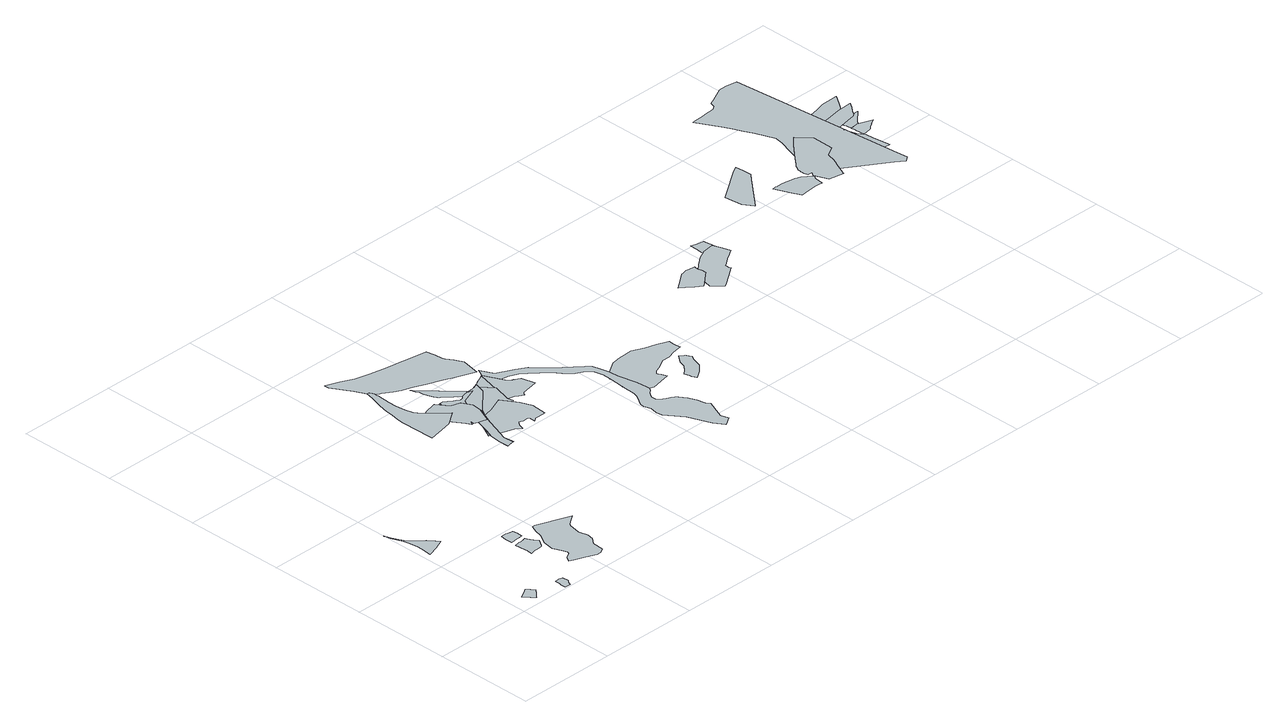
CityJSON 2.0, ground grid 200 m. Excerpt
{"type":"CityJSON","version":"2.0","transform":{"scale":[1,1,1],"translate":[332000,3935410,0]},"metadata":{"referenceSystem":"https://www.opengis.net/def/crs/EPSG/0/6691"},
"CityObjects":{
"object1":{"type":"GenericCityObject","attributes":{"prefecture":"14","disasterType":"1","areaType":"1","zoneNumber":"151-H24-47004","zoneName":"青根4","status":"0"},"geometry":[{"type":"MultiSurface","lod":"1","boundaries":[[[0,1,2,3,4,5,6,7,8,9,10]]]}]},
"object2":{"type":"GenericCityObject","attributes":{"prefecture":"14","disasterType":"1","areaType":"1","zoneNumber":"151-H24-47004","zoneName":"青根4","status":"0"},"geometry":[{"type":"MultiSurface","lod":"1","boundaries":[[[11,12,13,14,15,16,17,18,19,20,21,22,23,24,25,26,27,28,29,30,31,32,33,34,35]]]}]},
"object3":{"type":"GenericCityObject","attributes":{"prefecture":"14","disasterType":"1","areaType":"1","zoneNumber":"151-H24-47004","zoneName":"青根4","status":"0"},"geometry":[{"type":"MultiSurface","lod":"1","boundaries":[[[36,37,38,39,40,41,42,43,44,45,46,47,48]]]}]},
"object4":{"type":"GenericCityObject","attributes":{"prefecture":"14","disasterType":"1","areaType":"1","zoneNumber":"151-H24-47004","zoneName":"青根4","status":"0"},"geometry":[{"type":"MultiSurface","lod":"1","boundaries":[[[49,50,51,52,53,54,55,56,57,58,59,60,61,62,63,64]]]}]},
"object5":{"type":"GenericCityObject","attributes":{"prefecture":"14","disasterType":"1","areaType":"2","zoneNumber":"151-H24-47004","zoneName":"青根4","status":"0"},"geometry":[{"type":"MultiSurface","lod":"1","boundaries":[[[65,66,50,67,58,68]]]}]},
"object6":{"type":"GenericCityObject","attributes":{"prefecture":"14","disasterType":"1","areaType":"1","zoneNumber":"151-H24-47004","zoneName":"青根4","status":"0"},"geometry":[{"type":"MultiSurface","lod":"1","boundaries":[[[69,70,71,72,73,74,75,76,77,78,79,80,81,82]]]}]},
"object7":{"type":"GenericCityObject","attributes":{"prefecture":"14","disasterType":"1","areaType":"2","zoneNumber":"151-H24-47004","zoneName":"青根4","status":"0"},"geometry":[{"type":"MultiSurface","lod":"1","boundaries":[[[83,84,74,85,70,86]]]}]},
"object8":{"type":"GenericCityObject","attributes":{"prefecture":"14","disasterType":"1","areaType":"1","zoneNumber":"151-H24-47004","zoneName":"青根4","status":"0"},"geometry":[{"type":"MultiSurface","lod":"1","boundaries":[[[87,88,89,90,91,92,93,94,95,96,97,98,99,100,101,102,103,104,105,106,107,108,109,110,111,112,113,114,115]]]}]},
"object9":{"type":"GenericCityObject","attributes":{"prefecture":"14","disasterType":"1","areaType":"1","zoneNumber":"151-H25-66239","zoneName":"牧野西39","status":"0"},"geometry":[{"type":"MultiSurface","lod":"1","boundaries":[[[116,117,118,119,120,121,122,123,124,125,126,127,128,129,130,131,132,133,134,135,136,137,138,139,140,141,142,143]]]}]},
"object10":{"type":"GenericCityObject","attributes":{"prefecture":"14","disasterType":"1","areaType":"1","zoneNumber":"151-H24-47003","zoneName":"青根3","status":"0"},"geometry":[{"type":"MultiSurface","lod":"1","boundaries":[[[144,145,146,147,148,149,150,151,152,153,154,155,156,157,158,159,160]]]}]},
"object11":{"type":"GenericCityObject","attributes":{"prefecture":"14","disasterType":"2","areaType":"2","zoneNumber":82020,"zoneName":"荒井沢","status":"0"},"geometry":[{"type":"MultiSurface","lod":"1","boundaries":[[[161,162,163,164,165,166,167,168,169,170,171,172,173,174,175,176,177,178,179,180,181,182,183,184,185,186,187,188,189,190,191,192,193,194,195,196,197,198,199,200]]]}]},
"object12":{"type":"GenericCityObject","attributes":{"prefecture":"14","disasterType":"2","areaType":"1","zoneNumber":82020,"zoneName":"荒井沢","status":"0"},"geometry":[{"type":"MultiSurface","lod":"1","boundaries":[[[201,195,196,197,198,202,203,162,163,204,165,166,205,206,170,171,172,173,207,208,209,210,211,212,180,181,182,183,184,185,186,187,188,189,190,191,192,213,214,215,216,217,218,219,220,221,222]]]}]},
"object13":{"type":"GenericCityObject","attributes":{"prefecture":"14","disasterType":"1","areaType":"1","zoneNumber":"151-H24-47003","zoneName":"青根3","status":"0"},"geometry":[{"type":"MultiSurface","lod":"1","boundaries":[[[223,224,225,226,227,228,229,230,231,232,233,234,235,236,237,238,239,240,241,242,243,244]]]}]},
"object14":{"type":"GenericCityObject","attributes":{"prefecture":"14","disasterType":"1","areaType":"1","zoneNumber":"151-H25-66239","zoneName":"牧野西39","status":"0"},"geometry":[{"type":"MultiSurface","lod":"1","boundaries":[[[245,246,247,248,249,250,251,252,253,254,255,256,257,258,259,260,261,262,263]]]}]},
"object15":{"type":"GenericCityObject","attributes":{"prefecture":"14","disasterType":"1","areaType":"1","zoneNumber":"151-H24-47003","zoneName":"青根3","status":"0"},"geometry":[{"type":"MultiSurface","lod":"1","boundaries":[[[264,265,266,267,268,269,270,271,272,273,274,275,276,277,278,279,280,281,282,283,284,285]]]}]},
"object16":{"type":"GenericCityObject","attributes":{"prefecture":"14","disasterType":"1","areaType":"1","zoneNumber":"151-H25-66239","zoneName":"牧野西39","status":"0"},"geometry":[{"type":"MultiSurface","lod":"1","boundaries":[[[286,287,288,289,290,291,292,293,294,295,296,297,298,299,300,301,130,302,303,304,305,306,307,308,309,310,311,312,313,314,315,316]]]}]},
"object17":{"type":"GenericCityObject","attributes":{"prefecture":"14","disasterType":"2","areaType":"2","zoneNumber":82021,"zoneName":"湯口沢右支","status":"0"},"geometry":[{"type":"MultiSurface","lod":"1","boundaries":[[[317,318,319,320,321,322,323,324,325,326,327,328]]]}]},
"object18":{"type":"GenericCityObject","attributes":{"prefecture":"14","disasterType":"2","areaType":"1","zoneNumber":82021,"zoneName":"湯口沢右支","status":"0"},"geometry":[{"type":"MultiSurface","lod":"1","boundaries":[[[329,330,331,332,333,334,335,336,337,321,322,338,339,340,341,182,342,343,344,184,345,346,185,347,348]]]}]},
"object19":{"type":"GenericCityObject","attributes":{"prefecture":"14","disasterType":"1","areaType":"1","zoneNumber":"151-H24-47003","zoneName":"青根3","status":"0"},"geometry":[{"type":"MultiSurface","lod":"1","boundaries":[[[349,350,351,352,353,354,355,356,357,358,359,360,361,362,363,364,365,366,367,368,369,370,371,372,373,374,375,376]]]}]},
"object20":{"type":"GenericCityObject","attributes":{"prefecture":"14","disasterType":"1","areaType":"2","zoneNumber":"151-H24-47003","zoneName":"青根3","status":"0"},"geometry":[{"type":"MultiSurface","lod":"1","boundaries":[[[371,372,373,374,375,377,378,379,380,381,382,383,384,385,386,387,388,389,390,391,392,393]]]}]},
"object21":{"type":"GenericCityObject","attributes":{"prefecture":"14","disasterType":"2","areaType":"1","zoneNumber":82912,"zoneName":"夫婦沢","status":"0"},"geometry":[{"type":"MultiSurface","lod":"1","boundaries":[[[394,395,180,340,396,397,398,399,400,401,402,403,404,405,406,407,408,409,410,411,412,413,414,415,416,417,418,419,420,421,422,423,424,425,426,427,428,429,430,431,432,433,434,435,436,437,438,439,440,441,442,443,444,445,446,447,448,449,450,451,331,333,452,453,335,454,320]]]}]},
"object22":{"type":"GenericCityObject","attributes":{"prefecture":"14","disasterType":"2","areaType":"2","zoneNumber":82912,"zoneName":"夫婦沢","status":"0"},"geometry":[{"type":"MultiSurface","lod":"1","boundaries":[[[455,456,457,458,459,460,461]]]}]},
"object23":{"type":"GenericCityObject","attributes":{"prefecture":"14","disasterType":"1","areaType":"1","zoneNumber":"151-H24-47002","zoneName":"青根2","status":"0"},"geometry":[{"type":"MultiSurface","lod":"1","boundaries":[[[462,463,464,465,466,467,468,469,470,471,472,473,474,475,476,477,478,479,480,481,482,483,484,485,486,487,488,489]]]}]},
"object24":{"type":"GenericCityObject","attributes":{"prefecture":"14","disasterType":"1","areaType":"1","zoneNumber":"151-H24-47002","zoneName":"青根2","status":"0"},"geometry":[{"type":"MultiSurface","lod":"1","boundaries":[[[490,491,492,493,494,495,496,497,498,499,500,501,502,503,504]]]}]},
"object25":{"type":"GenericCityObject","attributes":{"prefecture":"14","disasterType":"1","areaType":"1","zoneNumber":"151-H24-47001","zoneName":"青根1","status":"0"},"geometry":[{"type":"MultiSurface","lod":"1","boundaries":[[[505,506,507,508,509,510,511,512,513,514,515,516,517,518,519,520,521,522]]]}]},
"object26":{"type":"GenericCityObject","attributes":{"prefecture":"14","disasterType":"1","areaType":"1","zoneNumber":"151-H24-47001","zoneName":"青根1","status":"0"},"geometry":[{"type":"MultiSurface","lod":"1","boundaries":[[[523,524,525,526,527,528,529,530,531,532,533,534,535,536,537,538,539,540,541,542,543,544,545]]]}]},
"object27":{"type":"GenericCityObject","attributes":{"prefecture":"14","disasterType":"1","areaType":"1","zoneNumber":"151-H24-47001","zoneName":"青根1","status":"0"},"geometry":[{"type":"MultiSurface","lod":"1","boundaries":[[[546,547,548,549,550,551,552,553,554,555]]]}]},
"object28":{"type":"GenericCityObject","attributes":{"prefecture":"14","disasterType":"1","areaType":"1","zoneNumber":"151-H24-47001","zoneName":"青根1","status":"0"},"geometry":[{"type":"MultiSurface","lod":"1","boundaries":[[[556,557,558,559,560,561,562,563,564,565,566]]]}]},
"object29":{"type":"GenericCityObject","attributes":{"prefecture":"14","disasterType":"1","areaType":"1","zoneNumber":"151-H23-46001","zoneName":"青野原1","status":"0"},"geometry":[{"type":"MultiSurface","lod":"1","boundaries":[[[567,568,569,570,571,572,573,574,575,576,577,578,579,580,581,582,583,584,585,586,587,588,589,590]]]}]},
"object30":{"type":"GenericCityObject","attributes":{"prefecture":"14","disasterType":"1","areaType":"1","zoneNumber":"151-H23-46001","zoneName":"青野原1","status":"0"},"geometry":[{"type":"MultiSurface","lod":"1","boundaries":[[[591,592,593,594,595,596,597,598,599,600,601,602,603,604,605,606,607,608,609,610,611,612,613,614,615,616,617,618]]]}]},
"object31":{"type":"GenericCityObject","attributes":{"prefecture":"14","disasterType":"2","areaType":"1","zoneNumber":82952,"zoneName":"道志川4","status":"0"},"geometry":[{"type":"MultiSurface","lod":"1","boundaries":[[[619,620,621,622,623,624,625,626,627,628,629,630,631,632,633,634,635,636,637,638,639,640,641,642,643,644]]]}]},
"object32":{"type":"GenericCityObject","attributes":{"prefecture":"14","disasterType":"1","areaType":"1","zoneNumber":"151-H23-46002","zoneName":"青野原2","status":"0"},"geometry":[{"type":"MultiSurface","lod":"1","boundaries":[[[645,646,647,648,649,650,651,652,653,654,655,656,657,658,659,660,661]]]}]},
"object33":{"type":"GenericCityObject","attributes":{"prefecture":"14","disasterType":"1","areaType":"1","zoneNumber":"151-H23-46002","zoneName":"青野原2","status":"0"},"geometry":[{"type":"MultiSurface","lod":"1","boundaries":[[[662,663,664,665,666,667,668,669,670,671,650,649,648,647,646,672]]]}]},
"object34":{"type":"GenericCityObject","attributes":{"prefecture":"14","disasterType":"1","areaType":"1","zoneNumber":"151-H23-46002","zoneName":"青野原2","status":"0"},"geometry":[{"type":"MultiSurface","lod":"1","boundaries":[[[673,674,675,676,677,678,679,680,681,682,683,684,685,686,687,688,689,690,691]]]}]},
"object35":{"type":"GenericCityObject","attributes":{"prefecture":"14","disasterType":"1","areaType":"1","zoneNumber":"151-H23-46002","zoneName":"青野原2","status":"0"},"geometry":[{"type":"MultiSurface","lod":"1","boundaries":[[[692,693,694,695,696,697,698,699,700,701,702,703,704,705,706]]]}]},
"object36":{"type":"GenericCityObject","attributes":{"prefecture":"14","disasterType":"1","areaType":"1","zoneNumber":"151-H23-46002","zoneName":"青野原2","status":"0"},"geometry":[{"type":"MultiSurface","lod":"1","boundaries":[[[707,708,709,710,711,712,713,714,715,716,717,718,719,720,721,722,723,724,725]]]}]},
"object37":{"type":"GenericCityObject","attributes":{"prefecture":"14","disasterType":"1","areaType":"1","zoneNumber":"151-H23-46002","zoneName":"青野原2","status":"0"},"geometry":[{"type":"MultiSurface","lod":"1","boundaries":[[[726,727,728,729,730,731,732,733,734,735,736,737]]]}]}
},
"vertices":[
[54,23,0],[56,25,0],[63,34,0],[57,41,0],[51,47,0],[41,41,0],[39,40,0],[30,35,0],[40,23,0],[47,15,0],[49,18,0],
[1,337,0],[2,332,0],[4,324,0],[13,302,0],[15,296,0],[16,290,0],[18,272,0],[18,265,0],[18,257,0],[17,251,0],[16,241,0],[37,247,0],[58,257,0],[52,264,0],[52,265,0],[42,276,0],[38,279,0],[30,286,0],[23,293,0],[20,297,0],[16,304,0],[9,317,0],[5,325,0],[2,335,0],[1,338,0],
[118,8,0],[121,13,0],[123,15,0],[123,16,0],[123,17,0],[122,27,0],[116,29,0],[106,28,0],[106,18,0],[105,14,0],[105,4,0],[112,4,0],[117,4,0],
[165,160,0],[155,158,0],[149,158,0],[139,156,0],[140,146,0],[141,134,0],[141,133,0],[140,119,0],[150,121,0],[157,121,0],[167,123,0],[169,125,0],[176,135,0],[178,138,0],[172,147,0],[166,157,0],
[167,139,0],[160,159,0],[156,139,0],[163,122,0],
[151,169,0],[157,169,0],[167,170,0],[168,182,0],[166,190,0],[156,192,0],[154,193,0],[153,193,0],[152,193,0],[148,193,0],[142,193,0],[140,181,0],[141,168,0],[147,168,0],
[162,182,0],[161,191,0],[156,182,0],[162,169,0],
[235,43,0],[236,65,0],[246,78,0],[248,91,0],[244,109,0],[247,126,0],[249,132,0],[252,138,0],[265,147,0],[273,152,0],[258,157,0],[210,176,0],[206,177,0],[201,176,0],[195,163,0],[191,147,0],[180,128,0],[176,105,0],[183,89,0],[185,81,0],[187,78,0],[186,75,0],[186,74,0],[174,67,0],[167,57,0],[176,53,0],[193,46,0],[217,37,0],[225,37,0],
[331,506,0],[359,525,0],[328,556,0],[324,560,0],[322,562,0],[313,575,0],[309,590,0],[307,611,0],[306,626,0],[308,653,0],[308,654,0],[308,663,0],[307,666,0],[304,671,0],[300,671,0],[298,663,0],[298,662,0],[296,654,0],[289,629,0],[284,609,0],[282,593,0],[279,578,0],[278,566,0],[278,549,0],[278,545,0],[278,538,0],[279,495,0],[299,499,0],
[402,518,0],[392,537,0],[373,543,0],[356,566,0],[330,559,0],[312,546,0],[334,513,0],[339,506,0],[352,485,0],[358,476,0],[363,486,0],[361,476,0],[370,473,0],[375,472,0],[387,469,0],[393,483,0],[400,499,0],
[380,502,0],[374,483,0],[368,464,0],[362,445,0],[354,426,0],[352,405,0],[353,385,0],[359,386,0],[368,387,0],[366,408,0],[371,422,0],[377,439,0],[384,458,0],[391,478,0],[400,496,0],[392,519,0],[401,537,0],[433,549,0],[423,552,0],[417,551,0],[414,550,0],[409,549,0],[406,546,0],[403,544,0],[399,544,0],[395,546,0],[392,548,0],[384,553,0],[380,557,0],[375,560,0],[372,561,0],[369,561,0],[366,561,0],[363,548,0],[360,539,0],[361,537,0],[361,534,0],[360,532,0],[358,532,0],[357,529,0],
[359,540,0],[356,531,0],[379,502,0],[361,445,0],[352,385,0],[369,387,0],[392,478,0],[402,496,0],[445,537,0],[451,557,0],[440,554,0],[430,553,0],[365,561,0],[352,557,0],[347,555,0],[344,553,0],[343,550,0],[342,546,0],[344,543,0],[346,542,0],[348,540,0],[351,540,0],
[464,466,0],[444,497,0],[413,485,0],[375,476,0],[364,454,0],[352,431,0],[383,419,0],[402,412,0],[409,405,0],[413,417,0],[419,425,0],[427,421,0],[433,421,0],[437,422,0],[441,420,0],[440,407,0],[441,408,0],[445,411,0],[448,412,0],[455,412,0],[471,413,0],[473,444,0],
[361,622,0],[363,617,0],[366,610,0],[367,604,0],[369,594,0],[373,584,0],[376,578,0],[377,577,0],[380,575,0],[415,544,0],[421,553,0],[425,555,0],[393,591,0],[391,592,0],[388,596,0],[378,605,0],[369,614,0],[361,624,0],[359,626,0],
[461,479,0],[458,491,0],[468,527,0],[450,551,0],[414,542,0],[374,528,0],[379,500,0],[375,486,0],[370,471,0],[385,465,0],[396,460,0],[405,455,0],[409,462,0],[411,468,0],[415,470,0],[423,473,0],[431,471,0],[433,469,0],[435,467,0],[438,464,0],[446,470,0],[456,475,0],
[480,641,0],[471,653,0],[469,660,0],[468,674,0],[465,692,0],[421,699,0],[415,700,0],[384,705,0],[348,711,0],[319,719,0],[294,730,0],[276,737,0],[270,740,0],[267,741,0],[267,732,0],[290,693,0],[308,664,0],[308,662,0],[307,661,0],[313,657,0],[315,656,0],[317,655,0],[336,644,0],[349,637,0],[368,630,0],[391,620,0],[422,609,0],[434,604,0],[435,604,0],[481,586,0],[488,623,0],
[444,514,0],[443,532,0],[443,553,0],[443,555,0],[438,554,0],[433,553,0],[422,552,0],[423,549,0],[436,531,0],[439,510,0],[449,494,0],[454,496,0],
[458,497,0],[477,572,0],[476,571,0],[473,569,0],[464,565,0],[454,560,0],[450,558,0],[447,556,0],[444,556,0],[421,552,0],[418,551,0],[415,551,0],[411,550,0],[405,545,0],[404,545,0],[404,544,0],[402,544,0],[400,544,0],[398,537,0],[445,493,0],
[477,571,0],[466,566,0],[461,564,0],[445,545,0],[445,546,0],[443,545,0],[440,553,0],[410,542,0],[411,501,0],[454,491,0],[462,489,0],[470,486,0],[478,482,0],[482,479,0],[487,477,0],[487,478,0],[488,480,0],[491,483,0],[526,490,0],[519,517,0],[515,520,0],[511,522,0],[503,526,0],[499,529,0],[497,531,0],[497,532,0],[496,534,0],[478,572,0],
[492,542,0],[479,524,0],[472,509,0],[469,512,0],[460,508,0],[453,516,0],[438,514,0],[446,507,0],[453,500,0],[465,492,0],[473,487,0],[473,488,0],[477,488,0],[483,494,0],[483,493,0],[514,499,0],[508,524,0],
[439,554,0],[432,553,0],[508,539,0],[526,530,0],[538,520,0],[554,507,0],[568,494,0],[580,478,0],[596,463,0],[613,453,0],[622,442,0],[626,424,0],[626,403,0],[623,368,0],[622,347,0],[619,336,0],[605,314,0],[604,306,0],[608,292,0],[606,278,0],[607,265,0],[632,230,0],[650,186,0],[663,166,0],[680,177,0],[676,193,0],[691,231,0],[686,239,0],[682,256,0],[676,271,0],[667,285,0],[663,289,0],[657,292,0],[649,295,0],[639,302,0],[634,308,0],[634,318,0],[641,328,0],[646,332,0],[651,338,0],[651,345,0],[649,367,0],[641,405,0],[639,424,0],[635,445,0],[631,457,0],[623,465,0],[608,478,0],[594,491,0],[580,504,0],[565,519,0],[552,533,0],[532,544,0],[499,561,0],[486,587,0],[484,581,0],[482,576,0],[479,573,0],[458,562,0],[455,560,0],[447,557,0],
[674,174,0],[667,190,0],[668,210,0],[650,208,0],[657,188,0],[667,169,0],[671,171,0],
[781,393,0],[780,401,0],[780,408,0],[780,418,0],[758,427,0],[737,433,0],[713,443,0],[684,443,0],[665,439,0],[638,422,0],[625,409,0],[628,390,0],[622,374,0],[626,350,0],[649,340,0],[660,336,0],[691,343,0],[701,345,0],[696,355,0],[694,361,0],[693,364,0],[696,367,0],[696,368,0],[708,373,0],[718,378,0],[729,384,0],[745,384,0],[762,389,0],
[764,330,0],[770,349,0],[774,357,0],[773,358,0],[769,366,0],[767,368,0],[759,375,0],[748,360,0],[744,346,0],[734,336,0],[725,328,0],[728,318,0],[729,314,0],[733,305,0],[749,316,0],
[971,519,0],[979,526,0],[979,535,0],[977,544,0],[978,551,0],[968,553,0],[966,553,0],[960,554,0],[955,553,0],[951,552,0],[945,550,0],[941,547,0],[920,532,0],[911,525,0],[921,518,0],[933,507,0],[946,498,0],[952,503,0],
[1012,500,0],[1013,501,0],[1020,505,0],[1018,509,0],[1018,513,0],[1018,515,0],[1017,517,0],[1024,521,0],[1035,530,0],[1047,536,0],[1058,544,0],[1055,553,0],[1052,563,0],[1047,577,0],[1024,574,0],[1004,564,0],[987,551,0],[974,539,0],[960,518,0],[953,491,0],[961,483,0],[972,472,0],[979,477,0],
[1049,571,0],[1048,581,0],[1047,587,0],[1046,597,0],[1033,599,0],[1020,602,0],[1020,589,0],[1019,577,0],[1019,567,0],[1035,569,0],
[1178,673,0],[1170,667,0],[1172,652,0],[1175,632,0],[1187,612,0],[1194,620,0],[1241,675,0],[1252,687,0],[1252,706,0],[1250,721,0],[1239,714,0],
[1252,616,0],[1260,596,0],[1268,578,0],[1274,579,0],[1276,579,0],[1294,581,0],[1304,582,0],[1309,582,0],[1319,581,0],[1321,600,0],[1325,605,0],[1316,613,0],[1308,619,0],[1307,619,0],[1304,621,0],[1301,622,0],[1297,624,0],[1292,625,0],[1284,626,0],[1278,627,0],[1268,628,0],[1256,628,0],[1254,628,0],[1247,628,0],
[1382,711,0],[1370,699,0],[1342,668,0],[1329,653,0],[1325,649,0],[1322,643,0],[1320,639,0],[1319,634,0],[1319,631,0],[1319,628,0],[1319,626,0],[1319,624,0],[1320,620,0],[1321,616,0],[1331,616,0],[1325,608,0],[1337,581,0],[1366,575,0],[1366,576,0],[1370,585,0],[1376,599,0],[1381,611,0],[1384,617,0],[1389,635,0],[1409,646,0],[1410,690,0],[1387,716,0],[1384,713,0],
[1324,827,0],[1333,809,0],[1341,790,0],[1350,772,0],[1357,754,0],[1363,735,0],[1361,718,0],[1352,691,0],[1342,657,0],[1346,607,0],[1373,592,0],[1452,539,0],[1469,527,0],[1479,534,0],[1477,557,0],[1443,908,0],[1419,911,0],[1404,911,0],[1375,896,0],[1364,891,0],[1361,881,0],[1353,876,0],[1336,875,0],[1321,873,0],[1310,873,0],[1300,872,0],
[1415,637,0],[1437,642,0],[1441,643,0],[1461,647,0],[1463,648,0],[1471,649,0],[1464,671,0],[1445,685,0],[1436,694,0],[1434,694,0],[1427,690,0],[1418,685,0],[1413,683,0],[1408,681,0],[1402,680,0],[1400,679,0],[1386,676,0],
[1423,604,0],[1447,587,0],[1462,585,0],[1467,585,0],[1477,584,0],[1485,583,0],[1486,583,0],[1483,604,0],[1481,620,0],[1480,634,0],[1414,637,0],
[1472,684,0],[1490,688,0],[1507,691,0],[1512,695,0],[1514,699,0],[1518,704,0],[1523,711,0],[1531,722,0],[1502,721,0],[1484,717,0],[1466,714,0],[1448,710,0],[1426,700,0],[1431,695,0],[1433,693,0],[1438,687,0],[1439,686,0],[1445,680,0],[1455,681,0],
[1498,642,0],[1503,646,0],[1506,648,0],[1511,651,0],[1511,652,0],[1513,653,0],[1521,657,0],[1493,668,0],[1477,665,0],[1478,659,0],[1478,655,0],[1479,648,0],[1479,645,0],[1480,638,0],[1496,641,0],
[1464,708,0],[1483,711,0],[1503,714,0],[1504,717,0],[1508,723,0],[1510,725,0],[1518,737,0],[1530,754,0],[1496,753,0],[1477,748,0],[1458,744,0],[1439,739,0],[1423,730,0],[1423,726,0],[1424,720,0],[1426,712,0],[1426,709,0],[1427,702,0],[1445,705,0],
[1500,675,0],[1507,682,0],[1514,687,0],[1522,695,0],[1491,695,0],[1474,690,0],[1475,681,0],[1475,680,0],[1476,676,0],[1476,672,0],[1477,666,0],[1495,669,0]
]}
